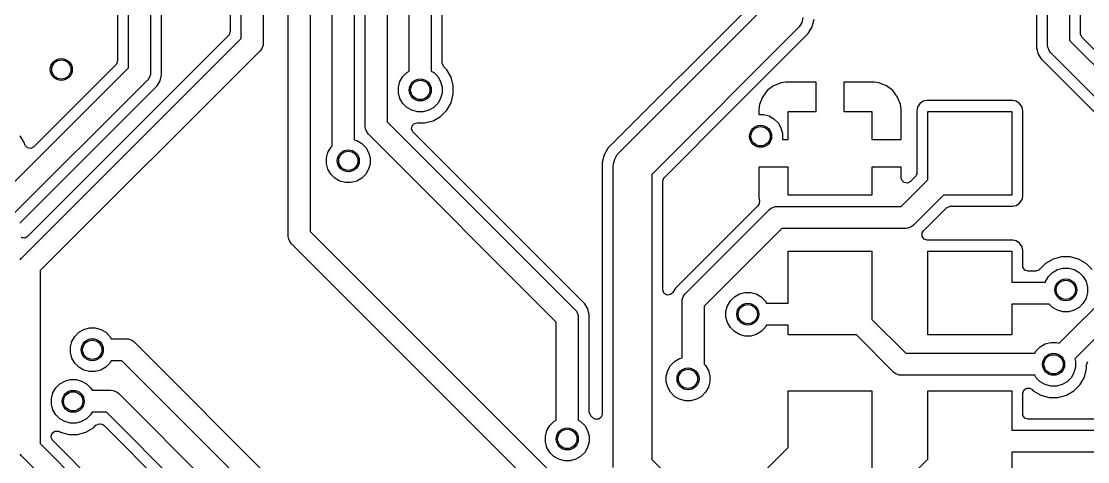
# Model space of a CAD drawing. Extents: x 0.23 to 2.97, y 0.23 to 2.17.
# Drawn here: x 1.289 to 2.052, y 0.885 to 1.201 of the extents above; entities that cross this region are included whole.
import ezdxf

# ---------------------------------------------------------------- set-up
doc = ezdxf.new("R2010")
doc.units = 0
doc.header["$MEASUREMENT"] = 0
doc.layers.add('BLACK', color=7, linetype='CONTINUOUS')

msp = doc.modelspace()

# ---------------------------------------------------------------- linework, layer by layer
at = {"layer": 'BLACK', "linetype": 'CONTINUOUS'}
for p, q in [((2.03937, 1.6185), (2.03937, 1.18677)), ((2.04726, 1.19165), (2.04726, 1.62058)), ((2.01573, 1.61036), (2.01573, 1.18558)), ((2.02362, 1.1835), (2.02362, 1.61524)), ((1.51185, 1.11125), (1.51185, 1.55972)), ((1.5276, 1.55646), (1.5276, 1.11569)), ((1.43886, 1.38992), (1.43886, 1.19315)), ((1.44676, 1.18826), (1.44676, 1.38784)), ((1.4625, 1.38458), (1.4625, 1.185)), ((1.48035, 1.04677), (1.48035, 1.3477)), ((1.4961, 1.3477), (1.4961, 1.05003)), ((1.53547, 1.1252), (1.53547, 1.34635)), ((1.55122, 1.34308), (1.55122, 1.12846)), ((1.36613, 1.16726), (1.36613, 1.34186)), ((1.38187, 1.3425), (1.38187, 1.164)), ((1.38977, 1.16608), (1.38977, 1.33693)), ((1.35823, 1.2981), (1.35823, 1.17215)), ((1.56697, 1.16486), (1.56697, 1.29622)), ((1.58272, 1.29296), (1.58272, 1.16486)), ((1.59061, 1.17066), (1.59061, 1.28807)), ((1.81219, 1.21284), (1.70933, 1.10998)), ((1.71693, 1.10641), (1.82122, 1.21071)), ((1.84773, 1.19973), (1.84593, 1.19661)), ((1.84866, 1.2032), (1.84773, 1.19973)), ((1.85546, 1.19762), (1.85667, 1.20215)), ((1.43772, 1.19039), (1.2938, 1.04647)), ((1.43812, 1.19085), (1.43772, 1.19039)), ((1.43886, 1.19315), (1.43812, 1.19085)), ((1.84474, 1.19526), (1.74045, 1.09096)), ((1.79828, 1.13763), (1.85234, 1.19169)), ((1.84593, 1.19661), (1.84474, 1.19526)), ((1.85234, 1.19169), (1.8552, 1.19663)), ((1.8552, 1.19663), (1.85546, 1.19762)), ((2.04731, 1.19104), (2.04726, 1.19165)), ((2.04841, 1.18889), (2.04731, 1.19104)), ((1.28943, 1.03094), (1.44676, 1.18826)), ((1.46235, 1.18346), (1.46118, 1.18063)), ((1.4625, 1.185), (1.46235, 1.18346)), ((2.01573, 1.18558), (2.01573, 1.18143)), ((2.02377, 1.18197), (2.02362, 1.1835)), ((2.03937, 1.18677), (2.08557, 1.14057)), ((2.09262, 1.14468), (2.04841, 1.18889)), ((1.4602, 1.17943), (1.30287, 1.02211)), ((1.46118, 1.18063), (1.4602, 1.17943)), ((2.01573, 1.18143), (2.0164, 1.17891)), ((2.0164, 1.17891), (2.0168, 1.17742)), ((2.0168, 1.17742), (2.01888, 1.17382)), ((2.02495, 1.17913), (2.02377, 1.18197)), ((2.02593, 1.17794), (2.02495, 1.17913)), ((2.07213, 1.13174), (2.02593, 1.17794)), ((1.35709, 1.16939), (1.29834, 1.11064)), ((1.35749, 1.16985), (1.35709, 1.16939)), ((1.35823, 1.17215), (1.35749, 1.16985)), ((1.59066, 1.17005), (1.59061, 1.17066)), ((1.59175, 1.1679), (1.59066, 1.17005)), ((1.59358, 1.16608), (1.59175, 1.1679)), ((2.01888, 1.17382), (2.01888, 1.17382)), ((2.01888, 1.17382), (2.01888, 1.17382)), ((2.01888, 1.17382), (2.06309, 1.12961)), ((1.26581, 1.06695), (1.36613, 1.16726)), ((1.38172, 1.16246), (1.38055, 1.15963)), ((1.38187, 1.164), (1.38172, 1.16246)), ((1.38869, 1.15791), (1.38977, 1.16192)), ((1.38977, 1.16192), (1.38977, 1.16608)), ((1.56029, 1.1574), (1.56235, 1.16096)), ((1.56235, 1.16096), (1.56526, 1.16387)), ((1.56526, 1.16387), (1.56697, 1.16486)), ((1.58272, 1.16486), (1.58443, 1.16387)), ((1.58443, 1.16387), (1.58734, 1.16096)), ((1.58734, 1.16096), (1.58939, 1.1574)), ((1.59376, 1.16589), (1.59358, 1.16608)), ((1.59687, 1.1605), (1.59376, 1.16589)), ((1.59848, 1.15449), (1.59687, 1.1605)), ((1.37957, 1.15843), (1.27925, 1.05812)), ((1.28829, 1.05599), (1.38662, 1.15432)), ((1.38055, 1.15963), (1.37957, 1.15843)), ((1.38662, 1.15432), (1.38664, 1.15436)), ((1.38664, 1.15436), (1.38869, 1.15791)), ((1.38869, 1.15791), (1.38869, 1.15791)), ((1.38869, 1.15791), (1.38869, 1.15791)), ((1.55923, 1.15343), (1.56029, 1.1574)), ((1.55923, 1.14932), (1.55923, 1.15343)), ((1.58939, 1.1574), (1.59046, 1.15343)), ((1.59046, 1.15343), (1.59046, 1.14932)), ((1.59848, 1.14827), (1.59848, 1.15449)), ((1.82768, 1.15436), (1.82311, 1.15089)), ((1.83301, 1.15646), (1.82768, 1.15436)), ((1.83637, 1.15687), (1.83301, 1.15646)), ((1.858, 1.15687), (1.83637, 1.15687)), ((1.858, 1.136), (1.858, 1.15687)), ((1.858, 1.15687), (1.858, 1.15687)), ((1.89963, 1.15687), (1.878, 1.15687)), ((1.878, 1.15687), (1.878, 1.15687)), ((1.878, 1.15687), (1.878, 1.136)), ((1.90299, 1.15646), (1.89963, 1.15687)), ((1.90832, 1.15436), (1.90299, 1.15646)), ((1.91289, 1.15089), (1.90832, 1.15436)), ((1.56029, 1.14535), (1.55923, 1.14932)), ((1.56235, 1.14179), (1.56029, 1.14535)), ((1.58939, 1.14535), (1.58734, 1.14179)), ((1.59046, 1.14932), (1.58939, 1.14535)), ((1.59687, 1.14225), (1.59848, 1.14827)), ((1.81964, 1.14632), (1.81754, 1.14099)), ((1.82311, 1.15089), (1.81964, 1.14632)), ((1.82311, 1.15089), (1.82311, 1.15089)), ((1.91636, 1.14632), (1.91289, 1.15089)), ((1.91289, 1.15089), (1.91289, 1.15089)), ((1.91846, 1.14099), (1.91636, 1.14632)), ((1.56526, 1.13888), (1.56235, 1.14179)), ((1.56882, 1.13683), (1.56526, 1.13888)), ((1.58443, 1.13888), (1.58087, 1.13683)), ((1.58734, 1.14179), (1.58443, 1.13888)), ((1.58936, 1.13246), (1.59376, 1.13686)), ((1.59376, 1.13686), (1.59687, 1.14225)), ((1.74948, 1.08883), (1.79828, 1.13763)), ((1.81754, 1.14099), (1.81713, 1.13763)), ((1.81713, 1.13763), (1.81713, 1.13383)), ((1.91887, 1.13763), (1.91846, 1.14099)), ((1.91887, 1.116), (1.91887, 1.13763)), ((1.91887, 1.13763), (1.91887, 1.13763)), ((1.93056, 1.13908), (1.93011, 1.13678)), ((1.93231, 1.14169), (1.93056, 1.13908)), ((1.93056, 1.13908), (1.93056, 1.13908)), ((1.93492, 1.14344), (1.93231, 1.14169)), ((1.93231, 1.14169), (1.93231, 1.14169)), ((1.93722, 1.14389), (1.93492, 1.14344)), ((1.93492, 1.14344), (1.93492, 1.14344)), ((1.99878, 1.14389), (1.93722, 1.14389)), ((1.93722, 1.14389), (1.93722, 1.14389)), ((1.93722, 1.14389), (1.93722, 1.14389)), ((2.00108, 1.14344), (1.99878, 1.14389)), ((1.99878, 1.14389), (1.99878, 1.14389)), ((2.00285, 1.14225), (2.00108, 1.14344)), ((2.00108, 1.14344), (2.00108, 1.14344)), ((2.00108, 1.14344), (2.00108, 1.14344)), ((2.00108, 1.14344), (2.00108, 1.14344)), ((2.00369, 1.14169), (2.00285, 1.14225)), ((2.00544, 1.13908), (2.00369, 1.14169)), ((2.0055, 1.13876), (2.00544, 1.13908)), ((2.00583, 1.13708), (2.0055, 1.13876)), ((2.00589, 1.13678), (2.00583, 1.13708)), ((1.57279, 1.13576), (1.56882, 1.13683)), ((1.5769, 1.13576), (1.57279, 1.13576)), ((1.58087, 1.13683), (1.5769, 1.13576)), ((1.57795, 1.12774), (1.58397, 1.12935)), ((1.58397, 1.12935), (1.58936, 1.13246)), ((1.81713, 1.13383), (1.82038, 1.13383)), ((1.82038, 1.13383), (1.82436, 1.13276)), ((1.82436, 1.13276), (1.82792, 1.13071)), ((1.82792, 1.13071), (1.83082, 1.1278)), ((1.838, 1.116), (1.838, 1.136)), ((1.838, 1.136), (1.858, 1.136)), ((1.878, 1.136), (1.898, 1.136)), ((1.898, 1.136), (1.898, 1.116)), ((1.93011, 1.13678), (1.93011, 1.13678)), ((1.93011, 1.13678), (1.93011, 1.09201)), ((1.938, 1.08713), (1.938, 1.136)), ((1.938, 1.136), (1.998, 1.136)), ((1.998, 1.136), (1.998, 1.076)), ((2.00589, 1.07522), (2.00589, 1.13678)), ((1.53562, 1.12366), (1.53547, 1.1252)), ((1.5368, 1.12082), (1.53562, 1.12366)), ((1.55122, 1.12846), (1.68557, 0.99411)), ((1.56867, 1.12323), (1.56904, 1.12561)), ((1.56976, 1.12108), (1.56867, 1.12323)), ((1.56904, 1.12561), (1.57075, 1.12731)), ((1.57075, 1.12731), (1.57252, 1.12774)), ((1.57252, 1.12774), (1.57795, 1.12774)), ((1.57795, 1.12774), (1.57795, 1.12774)), ((1.83082, 1.1278), (1.83288, 1.12424)), ((1.83288, 1.12424), (1.83394, 1.12027)), ((1.2916, 1.11322), (1.28849, 1.11861)), ((1.5276, 1.11569), (1.52937, 1.11522)), ((1.52937, 1.11522), (1.53293, 1.11316)), ((1.53778, 1.11963), (1.5368, 1.12082)), ((1.67213, 0.98528), (1.53778, 1.11963)), ((1.69262, 0.99822), (1.56976, 1.12108)), ((1.83394, 1.11616), (1.8339, 1.116)), ((1.8339, 1.116), (1.838, 1.116)), ((1.83394, 1.12027), (1.83394, 1.11616)), ((1.898, 1.116), (1.91887, 1.116)), ((1.91887, 1.116), (1.91887, 1.116)), ((1.29182, 1.11239), (1.2916, 1.11322)), ((1.29211, 1.11163), (1.29182, 1.11239)), ((1.29382, 1.10992), (1.29211, 1.11163)), ((1.2962, 1.10955), (1.29382, 1.10992)), ((1.29834, 1.11064), (1.2962, 1.10955)), ((1.50773, 1.10272), (1.5088, 1.1067)), ((1.5088, 1.1067), (1.51085, 1.11026)), ((1.51085, 1.11026), (1.51185, 1.11125)), ((1.53293, 1.11316), (1.53584, 1.11026)), ((1.53584, 1.11026), (1.5379, 1.1067)), ((1.5379, 1.1067), (1.53896, 1.10272)), ((1.70933, 1.10998), (1.70647, 1.10503)), ((1.71574, 1.10506), (1.71693, 1.10641)), ((1.50773, 1.09861), (1.50773, 1.10272)), ((1.53896, 1.10272), (1.53896, 1.09861)), ((1.70647, 1.10503), (1.705, 1.09952)), ((1.705, 1.09952), (1.705, 0.91942)), ((1.71301, 1.09847), (1.71394, 1.10194)), ((1.71394, 1.10194), (1.71574, 1.10506)), ((1.5088, 1.09464), (1.50773, 1.09861)), ((1.51085, 1.09108), (1.5088, 1.09464)), ((1.51376, 1.08818), (1.51085, 1.09108)), ((1.53584, 1.09108), (1.53293, 1.08818)), ((1.5379, 1.09464), (1.53584, 1.09108)), ((1.53896, 1.09861), (1.5379, 1.09464)), ((1.71289, 1.09667), (1.71301, 1.09847)), ((1.71289, 0.88108), (1.71289, 1.09667)), ((1.838, 1.096), (1.81713, 1.096)), ((1.81713, 1.096), (1.81713, 1.096)), ((1.81713, 1.096), (1.81713, 1.07437)), ((1.838, 1.076), (1.838, 1.096)), ((1.91887, 1.096), (1.898, 1.096)), ((1.898, 1.096), (1.898, 1.076)), ((1.91887, 1.08857), (1.91887, 1.096)), ((1.91887, 1.096), (1.91887, 1.096)), ((1.93006, 1.0914), (1.92964, 1.09059)), ((1.93011, 1.09201), (1.93001, 1.09171)), ((1.93001, 1.09171), (1.93006, 1.0914)), ((1.51732, 1.08612), (1.51376, 1.08818)), ((1.52129, 1.08506), (1.51732, 1.08612)), ((1.5254, 1.08506), (1.52129, 1.08506)), ((1.52937, 1.08612), (1.5254, 1.08506)), ((1.53293, 1.08818), (1.52937, 1.08612)), ((1.74045, 1.09096), (1.74045, 0.88679)), ((1.74834, 1.08608), (1.74909, 1.08837)), ((1.74834, 1.00841), (1.74834, 1.08608)), ((1.74909, 1.08837), (1.74948, 1.08883)), ((1.91929, 1.0868), (1.91887, 1.08857)), ((1.91894, 1.06807), (1.938, 1.08713)), ((1.92099, 1.08509), (1.91929, 1.0868)), ((1.92337, 1.08472), (1.92099, 1.08509)), ((1.92552, 1.08581), (1.92337, 1.08472)), ((1.92896, 1.08926), (1.92552, 1.08581)), ((1.92936, 1.08972), (1.92896, 1.08926)), ((1.92964, 1.09059), (1.92936, 1.08972)), ((1.898, 1.076), (1.838, 1.076)), ((1.94914, 1.076), (1.92777, 1.05463)), ((1.998, 1.076), (1.94914, 1.076)), ((1.81634, 1.06848), (1.75738, 1.00952)), ((1.81699, 1.06934), (1.81634, 1.06848)), ((1.81745, 1.0717), (1.81699, 1.06934)), ((1.81713, 1.07437), (1.81745, 1.0717)), ((1.99878, 1.06811), (2.00108, 1.06856)), ((2.00108, 1.06856), (2.00369, 1.07031)), ((2.00369, 1.07031), (2.00544, 1.07292)), ((2.00544, 1.07292), (2.00589, 1.07522)), ((1.76443, 1.00541), (1.82479, 1.06576)), ((1.82479, 1.06576), (1.82598, 1.06674)), ((1.82598, 1.06674), (1.82882, 1.06792)), ((1.82882, 1.06792), (1.83035, 1.06807)), ((1.83035, 1.06807), (1.91894, 1.06807)), ((1.93485, 1.05055), (1.95127, 1.06696)), ((1.95127, 1.06696), (1.95342, 1.06806)), ((1.95342, 1.06806), (1.95403, 1.06811)), ((1.95403, 1.06811), (1.99878, 1.06811)), ((1.99878, 1.06811), (1.99878, 1.06811)), ((1.92658, 1.05365), (1.92374, 1.05247)), ((1.92777, 1.05463), (1.92658, 1.05365)), ((1.28958, 1.0457), (1.28927, 1.04575)), ((1.28984, 1.04552), (1.28958, 1.0457)), ((1.29075, 1.04552), (1.28984, 1.04552)), ((1.29165, 1.04537), (1.29075, 1.04552)), ((1.29193, 1.04552), (1.29165, 1.04537)), ((1.29225, 1.04552), (1.29193, 1.04552)), ((1.29299, 1.04605), (1.29225, 1.04552)), ((1.2938, 1.04647), (1.29299, 1.04605)), ((1.48051, 1.04524), (1.48035, 1.04677)), ((1.4961, 1.05003), (1.71103, 0.8351)), ((1.83362, 1.05232), (1.77787, 0.99658)), ((1.9222, 1.05232), (1.83362, 1.05232)), ((1.92374, 1.05247), (1.9222, 1.05232)), ((1.9339, 1.049), (1.93485, 1.05055)), ((1.9339, 1.04659), (1.9339, 1.049)), ((1.93532, 1.04464), (1.9339, 1.04659)), ((1.48168, 1.0424), (1.48051, 1.04524)), ((1.48266, 1.0412), (1.48168, 1.0424)), ((1.6999, 0.82397), (1.48266, 1.0412)), ((1.93761, 1.04389), (1.93532, 1.04464)), ((1.99878, 1.04389), (1.93761, 1.04389)), ((2.00108, 1.04344), (1.99878, 1.04389)), ((1.99878, 1.04389), (1.99878, 1.04389)), ((2.00369, 1.04169), (2.00108, 1.04344)), ((2.00108, 1.04344), (2.00108, 1.04344)), ((2.00108, 1.04344), (2.00108, 1.04344)), ((2.00108, 1.04344), (2.00108, 1.04344)), ((2.00544, 1.03908), (2.00369, 1.04169)), ((2.00369, 1.04169), (2.00369, 1.04169)), ((2.00578, 1.03733), (2.00544, 1.03908)), ((1.28845, 1.02974), (1.28943, 1.03094)), ((1.838, 0.99874), (1.838, 1.036)), ((1.838, 1.036), (1.898, 1.036)), ((1.898, 1.036), (1.898, 0.98715)), ((1.938, 0.976), (1.938, 1.036)), ((1.938, 1.036), (1.998, 1.036)), ((1.998, 1.036), (1.998, 1.01386)), ((2.00589, 1.03678), (2.00578, 1.03733)), ((2.00589, 1.02565), (2.00589, 1.03678)), ((2.00589, 1.03678), (2.00589, 1.03678)), ((2.02761, 1.0303), (2.02222, 1.02719)), ((2.03362, 1.03191), (2.02761, 1.0303)), ((2.03984, 1.03191), (2.03362, 1.03191)), ((2.04586, 1.0303), (2.03984, 1.03191)), ((2.05125, 1.02719), (2.04586, 1.0303)), ((2.00608, 1.02445), (2.00589, 1.02565)), ((2.0075, 1.0225), (2.00608, 1.02445)), ((2.00979, 1.02175), (2.0075, 1.0225)), ((2.01746, 1.0225), (2.01659, 1.02221)), ((2.01764, 1.02275), (2.01746, 1.0225)), ((2.01792, 1.02289), (2.01764, 1.02275)), ((2.02222, 1.02719), (2.01792, 1.02289)), ((2.02715, 1.02076), (2.03071, 1.02282)), ((2.03071, 1.02282), (2.03468, 1.02388)), ((2.03468, 1.02388), (2.03879, 1.02388)), ((2.03879, 1.02388), (2.04276, 1.02282)), ((2.04276, 1.02282), (2.04632, 1.02076)), ((2.05565, 1.02278), (2.05125, 1.02719)), ((1.30287, 1.02211), (1.30287, 0.89826)), ((2.01517, 1.02175), (2.00979, 1.02175)), ((2.01578, 1.0218), (2.01517, 1.02175)), ((2.01659, 1.02221), (2.01578, 1.0218)), ((2.02218, 1.01429), (2.02424, 1.01785)), ((2.02424, 1.01785), (2.02715, 1.02076)), ((2.04632, 1.02076), (2.04923, 1.01785)), ((2.04923, 1.01785), (2.05128, 1.01429)), ((1.74836, 1.008), (1.74834, 1.00841)), ((1.74934, 1.0058), (1.74836, 1.008)), ((1.75738, 1.00952), (1.75562, 1.00646)), ((1.998, 1.01386), (2.02207, 1.01386)), ((2.02207, 1.01386), (2.02218, 1.01429)), ((2.03196, 0.9701), (2.07213, 1.01027)), ((2.05128, 1.01429), (2.05235, 1.01032)), ((2.05235, 1.01032), (2.05235, 1.00621)), ((1.75143, 1.0046), (1.74934, 1.0058)), ((1.75383, 1.00485), (1.75143, 1.0046)), ((1.75562, 1.00646), (1.75383, 1.00485)), ((1.76213, 0.99984), (1.76228, 1.00138)), ((1.76213, 0.95958), (1.76213, 0.99984)), ((1.76228, 1.00138), (1.76345, 1.00422)), ((1.76345, 1.00422), (1.76443, 1.00541)), ((1.79464, 0.99689), (1.79669, 1.00045)), ((1.79669, 1.00045), (1.7996, 1.00336)), ((1.7996, 1.00336), (1.80316, 1.00542)), ((1.80316, 1.00542), (1.80713, 1.00648)), ((1.80713, 1.00648), (1.81124, 1.00648)), ((1.81124, 1.00648), (1.81521, 1.00542)), ((1.81521, 1.00542), (1.81877, 1.00336)), ((1.81877, 1.00336), (1.82168, 1.00045)), ((1.82168, 1.00045), (1.82267, 0.99874)), ((2.08557, 1.00144), (2.04309, 0.95897)), ((2.05128, 1.00224), (2.04923, 0.99868)), ((2.05235, 1.00621), (2.05128, 1.00224)), ((1.68557, 0.99411), (1.68655, 0.99292)), ((1.68655, 0.99292), (1.68772, 0.99008)), ((1.69469, 0.99463), (1.69262, 0.99822)), ((1.69262, 0.99822), (1.69262, 0.99822)), ((1.69262, 0.99822), (1.69262, 0.99822)), ((1.69262, 0.99822), (1.69262, 0.99822)), ((1.69531, 0.99231), (1.69469, 0.99463)), ((1.69469, 0.99463), (1.69469, 0.99463)), ((1.69577, 0.99062), (1.69531, 0.99231)), ((1.77787, 0.99658), (1.77787, 0.95517)), ((1.79357, 0.99292), (1.79464, 0.99689)), ((1.79357, 0.98881), (1.79357, 0.99292)), ((1.82267, 0.99874), (1.838, 0.99874)), ((2.02481, 0.99811), (1.998, 0.99811)), ((1.998, 0.99811), (1.998, 0.976)), ((2.02715, 0.99577), (2.02481, 0.99811)), ((2.03071, 0.99372), (2.02715, 0.99577)), ((2.03468, 0.99265), (2.03071, 0.99372)), ((2.03879, 0.99265), (2.03468, 0.99265)), ((2.04276, 0.99372), (2.03879, 0.99265)), ((2.04632, 0.99577), (2.04276, 0.99372)), ((2.04923, 0.99868), (2.04632, 0.99577)), ((1.67213, 0.91506), (1.67213, 0.98528)), ((1.68772, 0.99008), (1.68787, 0.98854)), ((1.68787, 0.98854), (1.68787, 0.91506)), ((1.69577, 0.92086), (1.69577, 0.99062)), ((1.69577, 0.99062), (1.69577, 0.99062)), ((1.79464, 0.98484), (1.79357, 0.98881)), ((1.79669, 0.98128), (1.79464, 0.98484)), ((1.898, 0.98715), (1.92228, 0.96287)), ((1.32766, 0.975), (1.33057, 0.97791)), ((1.33057, 0.97791), (1.33413, 0.97996)), ((1.33413, 0.97996), (1.3381, 0.98103)), ((1.3381, 0.98103), (1.34221, 0.98103)), ((1.34221, 0.98103), (1.34618, 0.97996)), ((1.34618, 0.97996), (1.34974, 0.97791)), ((1.34974, 0.97791), (1.35265, 0.975)), ((1.7996, 0.97837), (1.79669, 0.98128)), ((1.80316, 0.97632), (1.7996, 0.97837)), ((1.81877, 0.97837), (1.81521, 0.97632)), ((1.82168, 0.98128), (1.81877, 0.97837)), ((1.82267, 0.98299), (1.82168, 0.98128)), ((1.838, 0.98299), (1.82267, 0.98299)), ((1.838, 0.976), (1.838, 0.98299)), ((1.32454, 0.96747), (1.32561, 0.97144)), ((1.32561, 0.97144), (1.32766, 0.975)), ((1.35265, 0.975), (1.35364, 0.97329)), ((1.35364, 0.97329), (1.36459, 0.97329)), ((1.36459, 0.97329), (1.36612, 0.97314)), ((1.36612, 0.97314), (1.36896, 0.97196)), ((1.36896, 0.97196), (1.37015, 0.97098)), ((1.37015, 0.97098), (1.62926, 0.71187)), ((1.80713, 0.97525), (1.80316, 0.97632)), ((1.81124, 0.97525), (1.80713, 0.97525)), ((1.81521, 0.97632), (1.81124, 0.97525)), ((1.88688, 0.976), (1.838, 0.976)), ((1.91345, 0.94943), (1.88688, 0.976)), ((1.998, 0.976), (1.938, 0.976)), ((2.01841, 0.96749), (2.02197, 0.96955)), ((2.02197, 0.96955), (2.02594, 0.97061)), ((2.02594, 0.97061), (2.03005, 0.97061)), ((2.03005, 0.97061), (2.03196, 0.9701)), ((1.32454, 0.96336), (1.32454, 0.96747)), ((1.32561, 0.95939), (1.32454, 0.96336)), ((1.92228, 0.96287), (2.01451, 0.96287)), ((2.01451, 0.96287), (2.0155, 0.96459)), ((2.0155, 0.96459), (2.01841, 0.96749)), ((1.32766, 0.95583), (1.32561, 0.95939)), ((1.33057, 0.95292), (1.32766, 0.95583)), ((1.35265, 0.95583), (1.34974, 0.95292)), ((1.35364, 0.95754), (1.35265, 0.95583)), ((1.36132, 0.95754), (1.35364, 0.95754)), ((1.62043, 0.69843), (1.36132, 0.95754)), ((1.75185, 0.95059), (1.75391, 0.95415)), ((1.75391, 0.95415), (1.75681, 0.95706)), ((1.75681, 0.95706), (1.76038, 0.95911)), ((1.76038, 0.95911), (1.76213, 0.95958)), ((1.77787, 0.95517), (1.7789, 0.95415)), ((1.7789, 0.95415), (1.78095, 0.95059)), ((2.04309, 0.95897), (2.04361, 0.95706)), ((2.04361, 0.95706), (2.04361, 0.95294)), ((2.05163, 0.95473), (2.05238, 0.95702)), ((2.05163, 0.95189), (2.05163, 0.95473)), ((1.33413, 0.95086), (1.33057, 0.95292)), ((1.3381, 0.9498), (1.33413, 0.95086)), ((1.34221, 0.9498), (1.3381, 0.9498)), ((1.34618, 0.95086), (1.34221, 0.9498)), ((1.34974, 0.95292), (1.34618, 0.95086)), ((1.75079, 0.94662), (1.75185, 0.95059)), ((1.75079, 0.94251), (1.75079, 0.94662)), ((1.78095, 0.95059), (1.78201, 0.94662)), ((1.78201, 0.94662), (1.78201, 0.94251)), ((1.91464, 0.94845), (1.91345, 0.94943)), ((1.91748, 0.94728), (1.91464, 0.94845)), ((1.91902, 0.94713), (1.91748, 0.94728)), ((2.01451, 0.94713), (1.91902, 0.94713)), ((2.0155, 0.94541), (2.01451, 0.94713)), ((2.04254, 0.94897), (2.04049, 0.94541)), ((2.04361, 0.95294), (2.04254, 0.94897)), ((2.05002, 0.94587), (2.05163, 0.95189)), ((1.314, 0.93809), (1.31691, 0.941)), ((1.31691, 0.941), (1.32047, 0.94305)), ((1.32047, 0.94305), (1.32444, 0.94412)), ((1.32444, 0.94412), (1.32855, 0.94412)), ((1.32855, 0.94412), (1.33252, 0.94305)), ((1.33252, 0.94305), (1.33608, 0.941)), ((1.33608, 0.941), (1.33899, 0.93809)), ((1.75185, 0.93854), (1.75079, 0.94251)), ((1.75391, 0.93498), (1.75185, 0.93854)), ((1.78095, 0.93854), (1.7789, 0.93498)), ((1.78201, 0.94251), (1.78095, 0.93854)), ((2.01841, 0.94251), (2.0155, 0.94541)), ((2.02197, 0.94045), (2.01841, 0.94251)), ((2.02594, 0.93939), (2.02197, 0.94045)), ((2.03005, 0.93939), (2.02594, 0.93939)), ((2.03402, 0.94045), (2.03005, 0.93939)), ((2.03758, 0.94251), (2.03402, 0.94045)), ((2.04049, 0.94541), (2.03758, 0.94251)), ((2.04251, 0.93608), (2.04691, 0.94048)), ((2.04691, 0.94048), (2.05002, 0.94587)), ((1.31088, 0.93056), (1.31195, 0.93453)), ((1.31195, 0.93453), (1.314, 0.93809)), ((1.33899, 0.93809), (1.33998, 0.93638)), ((1.33998, 0.93638), (1.3535, 0.93638)), ((1.3535, 0.93638), (1.35504, 0.93623)), ((1.35504, 0.93623), (1.35788, 0.93505)), ((1.35788, 0.93505), (1.35907, 0.93407)), ((1.35907, 0.93407), (1.61527, 0.67787)), ((1.75681, 0.93207), (1.75391, 0.93498)), ((1.76038, 0.93002), (1.75681, 0.93207)), ((1.77599, 0.93207), (1.77243, 0.93002)), ((1.7789, 0.93498), (1.77599, 0.93207)), ((1.838, 0.89549), (1.838, 0.936)), ((1.838, 0.936), (1.898, 0.936)), ((1.898, 0.936), (1.898, 0.876)), ((1.938, 0.88713), (1.938, 0.936)), ((1.938, 0.936), (1.998, 0.936)), ((1.998, 0.936), (1.998, 0.90787)), ((2.00589, 0.93425), (2.00664, 0.93655)), ((2.00589, 0.91967), (2.00589, 0.93425)), ((2.00664, 0.93655), (2.00859, 0.93796)), ((2.00859, 0.93796), (2.011, 0.93796)), ((2.011, 0.93796), (2.01255, 0.93701)), ((2.01255, 0.93701), (2.01348, 0.93608)), ((2.01348, 0.93608), (2.01887, 0.93297)), ((2.01887, 0.93297), (2.02488, 0.93136)), ((2.02488, 0.93136), (2.02488, 0.93136)), ((2.02488, 0.93136), (2.0311, 0.93136)), ((2.0311, 0.93136), (2.03712, 0.93297)), ((2.0311, 0.93136), (2.0311, 0.93136)), ((2.03712, 0.93297), (2.04251, 0.93608)), ((1.31088, 0.92645), (1.31088, 0.93056)), ((1.31195, 0.92248), (1.31088, 0.92645)), ((1.76435, 0.92895), (1.76038, 0.93002)), ((1.76846, 0.92895), (1.76435, 0.92895)), ((1.77243, 0.93002), (1.76846, 0.92895)), ((1.314, 0.91892), (1.31195, 0.92248)), ((1.31691, 0.91601), (1.314, 0.91892)), ((1.32047, 0.91395), (1.31691, 0.91601)), ((1.33608, 0.91601), (1.33252, 0.91395)), ((1.33899, 0.91892), (1.33608, 0.91601)), ((1.33998, 0.92063), (1.33899, 0.91892)), ((1.35024, 0.92063), (1.33998, 0.92063)), ((1.60644, 0.66443), (1.35024, 0.92063)), ((1.69582, 0.92025), (1.69577, 0.92086)), ((1.69691, 0.9181), (1.69582, 0.92025)), ((1.69834, 0.91667), (1.69691, 0.9181)), ((1.69989, 0.91572), (1.69834, 0.91667)), ((1.70021, 0.91572), (1.69989, 0.91572)), ((1.70049, 0.91557), (1.70021, 0.91572)), ((1.70139, 0.91572), (1.70049, 0.91557)), ((1.7023, 0.91572), (1.70139, 0.91572)), ((1.70256, 0.9159), (1.7023, 0.91572)), ((1.70287, 0.91595), (1.70256, 0.9159)), ((1.70351, 0.9166), (1.70287, 0.91595)), ((1.70425, 0.91713), (1.70351, 0.9166)), ((1.70435, 0.91743), (1.70425, 0.91713)), ((1.70457, 0.91765), (1.70435, 0.91743)), ((1.70471, 0.91856), (1.70457, 0.91765)), ((1.705, 0.91942), (1.70471, 0.91856)), ((2.00608, 0.91846), (2.00589, 0.91967)), ((2.0075, 0.91651), (2.00608, 0.91846)), ((2.00979, 0.91577), (2.0075, 0.91651)), ((2.08572, 0.91577), (2.00979, 0.91577)), ((1.32444, 0.91289), (1.32047, 0.91395)), ((1.32855, 0.91289), (1.32444, 0.91289)), ((1.33252, 0.91395), (1.32855, 0.91289)), ((1.33562, 0.90647), (1.34101, 0.90958)), ((1.34101, 0.90958), (1.34281, 0.91138)), ((1.34281, 0.91138), (1.34496, 0.91248)), ((1.34496, 0.91248), (1.34734, 0.9121)), ((1.34734, 0.9121), (1.34832, 0.91138)), ((1.34832, 0.91138), (1.60233, 0.65738)), ((1.66545, 0.9076), (1.66751, 0.91116)), ((1.66751, 0.91116), (1.67041, 0.91407)), ((1.67041, 0.91407), (1.67213, 0.91506)), ((1.68787, 0.91506), (1.68959, 0.91407)), ((1.68959, 0.91407), (1.69249, 0.91116)), ((1.69249, 0.91116), (1.69455, 0.9076)), ((1.31077, 0.90353), (1.31151, 0.90582)), ((1.31077, 0.90315), (1.31077, 0.90353)), ((1.31082, 0.90254), (1.31077, 0.90315)), ((1.31123, 0.90172), (1.31082, 0.90254)), ((1.31151, 0.90085), (1.31123, 0.90172)), ((1.31151, 0.90582), (1.31346, 0.90724)), ((1.31177, 0.90067), (1.31151, 0.90085)), ((1.31191, 0.90039), (1.31177, 0.90067)), ((1.50762, 0.70468), (1.31191, 0.90039)), ((1.31346, 0.90724), (1.31587, 0.90724)), ((1.31587, 0.90724), (1.31661, 0.90691)), ((1.31661, 0.90691), (1.31737, 0.90647)), ((1.31737, 0.90647), (1.32338, 0.90486)), ((1.32338, 0.90486), (1.32338, 0.90486)), ((1.32338, 0.90486), (1.32961, 0.90486)), ((1.32961, 0.90486), (1.33562, 0.90647)), ((1.32961, 0.90486), (1.32961, 0.90486)), ((1.66439, 0.90363), (1.66545, 0.9076)), ((1.66439, 0.89952), (1.66439, 0.90363)), ((1.69455, 0.9076), (1.69561, 0.90363)), ((1.69561, 0.90363), (1.69561, 0.89952)), ((1.998, 0.90787), (2.09152, 0.90787)), ((1.30287, 0.89826), (1.50057, 0.70057)), ((1.66545, 0.89555), (1.66439, 0.89952)), ((1.66751, 0.89199), (1.66545, 0.89555)), ((1.69455, 0.89555), (1.69249, 0.89199)), ((1.69561, 0.89952), (1.69455, 0.89555)), ((1.78487, 0.84236), (1.838, 0.89549)), ((1.28943, 0.88943), (1.28845, 0.89063)), ((1.48713, 0.69174), (1.28943, 0.88943)), ((1.67041, 0.88908), (1.66751, 0.89199)), ((1.67397, 0.88703), (1.67041, 0.88908)), ((1.67794, 0.88596), (1.67397, 0.88703)), ((1.68206, 0.88596), (1.67794, 0.88596)), ((1.68603, 0.88703), (1.68206, 0.88596)), ((1.68959, 0.88908), (1.68603, 0.88703)), ((1.69249, 0.89199), (1.68959, 0.88908)), ((1.74045, 0.88679), (1.78487, 0.84236)), ((1.91709, 0.86622), (1.938, 0.88713)), ((2.09152, 0.89213), (1.998, 0.89213)), ((1.998, 0.89213), (1.998, 0.876))]:
    msp.add_line(p, q, dxfattribs=at)
at = {"layer": 'BLACK'}
for centre in [(1.318, 1.166), (1.57484, 1.15138), (1.81833, 1.11821), (1.52335, 1.10067), (2.03673, 1.00827), (1.80918, 0.99087), (1.34016, 0.96541), (2.02799, 0.955), (1.7664, 0.94457), (1.3265, 0.9285), (1.68, 0.90158)]:
    msp.add_circle(centre, 0.00787, dxfattribs=at)
at = {"layer": 'WHITE'}
for centre in [(1.318, 1.166), (1.57484, 1.15138), (1.81833, 1.11821), (1.52335, 1.10067), (2.03673, 1.00827), (1.80918, 0.99087), (1.34016, 0.96541), (2.02799, 0.955), (1.7664, 0.94457), (1.3265, 0.9285), (1.68, 0.90158)]:
    msp.add_circle(centre, 0.00689, dxfattribs=at)

doc.saveas('drawing.dxf')
